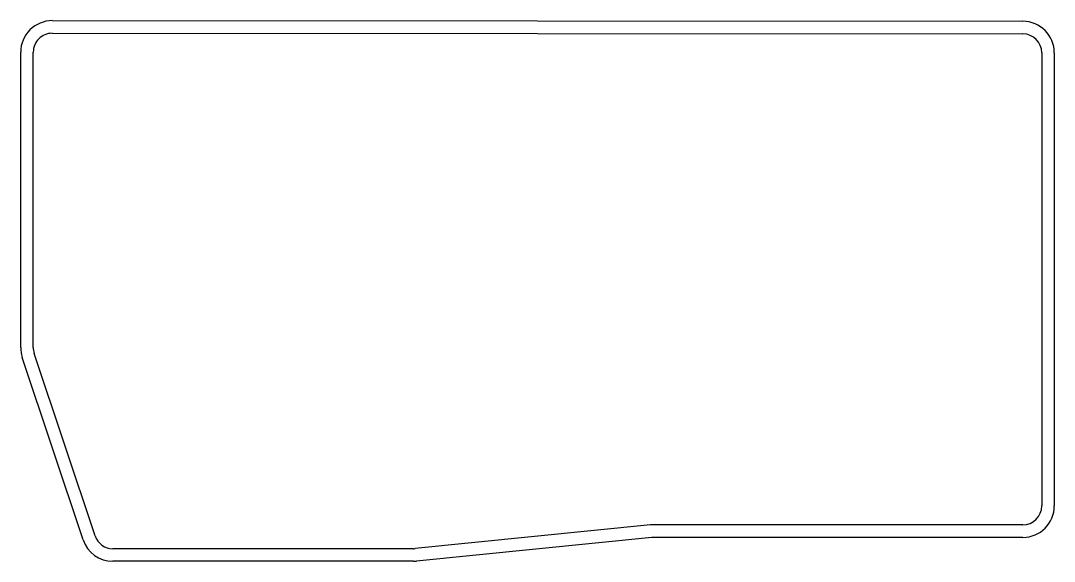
# Model space of a CAD drawing. Header units: millimetres. Extents: x 112 to 276, y -173 to -87.
import ezdxf

# ---------------------------------------------------------------- set-up
doc = ezdxf.new("R2010")
doc.units = ezdxf.units.MM

msp = doc.modelspace()

# ---------------------------------------------------------------- linework, layer by layer
for p, q in [((117.25, -87.4), (271.5, -87.5)), ((117.25, -89.4), (271.5, -89.5)), ((112.25, -139.31), (112.25, -92.4)), ((114.25, -139.31), (114.25, -92.4)), ((274.5, -92.5), (274.5, -164.5)), ((276.5, -92.5), (276.5, -164.5)), ((122.17, -169.88), (112.51, -140.89)), ((124.07, -169.25), (114.4, -140.26)), ((212.35, -167.52), (174.95, -171.28)), ((271.5, -167.5), (212.65, -167.5)), ((212.55, -169.51), (175.15, -173.27)), ((271.5, -169.5), (212.65, -169.5)), ((174.65, -171.3), (126.91, -171.3)), ((174.65, -173.3), (126.91, -173.3))]:
    msp.add_line(p, q)
for centre, radius, start, end in [((117.25, -92.4), 5, 89.9642, 180), ((271.5, -92.5), 5, 0, 89.9642), ((117.25, -92.4), 3, 89.9642, 180), ((271.5, -92.5), 3, 0, 89.9642), ((117.25, -139.31), 5, 180, 198.435), ((117.25, -139.31), 3, 180, 198.435), ((271.5, -164.5), 5, 270, 360), ((271.5, -164.5), 3, 270, 0), ((212.65, -170.5), 3, 90, 95.7557), ((126.91, -168.3), 5, 198.435, 270), ((126.91, -168.3), 3, 198.435, 270), ((212.65, -170.5), 1, 90, 95.7557), ((174.65, -168.3), 3, 270, 275.7557), ((174.65, -168.3), 5, 270, 275.7557)]:
    msp.add_arc(centre, radius, start, end)

doc.saveas('drawing.dxf')
